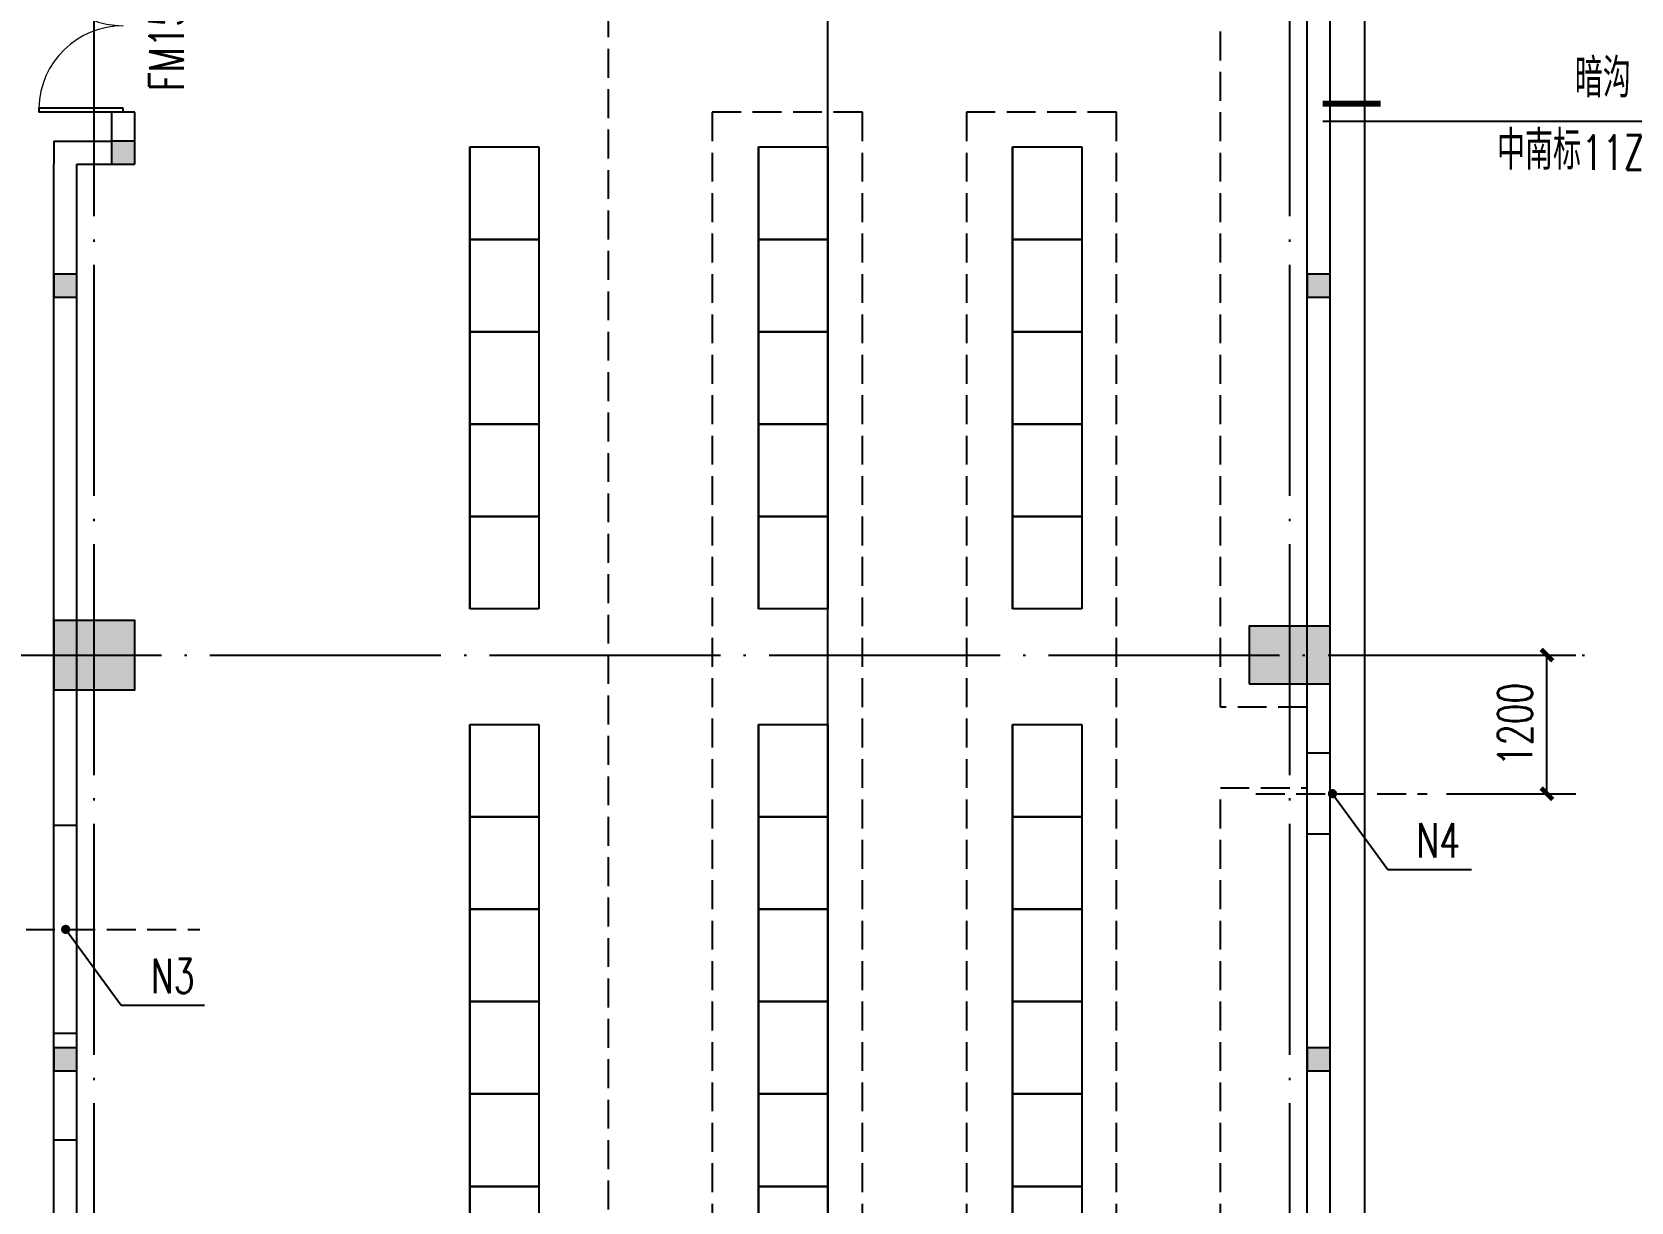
# Model space of a CAD drawing. Extents: x -59142 to 322364, y -122476 to 91021.
# Drawn here: x -21224 to -7380, y 49136 to 59268 of the extents above; entities that cross this region are included whole.
import ezdxf

# ---------------------------------------------------------------- set-up
doc = ezdxf.new("R2010")
doc.units = 0
doc.header["$LTSCALE"] = 1000
doc.header["$MEASUREMENT"] = 0
doc.linetypes.add('DASH', pattern=[0.35, 0.25, -0.1])
doc.linetypes.add('DOTE', pattern=[2.42, 2, -0.2, 0.02, -0.2])
for name, color, linetype in [('COLUMN', 255, 'Continuous'), ('DIM_IDEN', 3, 'Continuous'), ('DIM_SYMB', 3, 'Continuous'), ('DOTE', 1, 'DOTE'), ('EQUIPMENT', 171, 'Continuous'), ('GROUND', 204, 'Continuous'), ('HOLE', 6, 'Continuous'), ('PUB_HATCH', 255, 'Continuous'), ('PUB_TEXT', 7, 'Continuous'), ('WALL', 255, 'Continuous'), ('WINDOW', 4, 'Continuous'), ('WINDOW_TEXT', 7, 'Continuous')]:
    doc.layers.add(name, color=color, linetype=linetype)
doc.styles.add('_TCH_DIM', font='SIMPLEX', dxfattribs={"bigfont": 'GBCBIG'})
doc.styles.add('_TCH_DIM_T3', font='SIMPLEX', dxfattribs={"width": 0.705882, "bigfont": 'GBCBIG'})
doc.styles.add('_TCH_WINDOW', font='SIMPLEX', dxfattribs={"bigfont": 'GBCBIG'})
doc.styles.get("Standard").update_dxf_attribs({"font": 'gbenor.shx', "bigfont": 'gbcbig.shx'})
doc.dimstyles.new('_TCH_ARCH&&100', dxfattribs={"dimtxt": 297.5, "dimasz": 100, "dimexe": 250, "dimexo": 300, "dimgap": 126.25, "dimtad": 1, "dimdec": 0, "dimzin": 0, "dimdsep": 46, "dimtxsty": '_TCH_DIM_T3', "dimblk": 'ARCHTICK', "dimcen": 0.09, "dimazin": 2, "dimtfac": 1, "dimtdec": 0, "dimtix": 1, "dimtmove": 2, "dimatfit": 3, "dimfxl": 1, "dimtolj": 1, "dimtzin": 0, "dimarcsym": 0})
doc.dimstyles.get("Standard").update_dxf_attribs({"dimscale": 100, "dimtxt": 3.5, "dimasz": 1, "dimexe": 2.5, "dimexo": 3, "dimgap": 1.5, "dimtad": 1, "dimdec": 0, "dimzin": 0, "dimdsep": 46, "dimtxsty": 'Standard', "dimblk": 'ARCHTICK', "dimcen": 0.09, "dimadec": 0, "dimazin": 0, "dimtfac": 1, "dimtdec": 0, "dimtix": 1, "dimtmove": 2, "dimatfit": 3, "dimfxl": 1, "dimtolj": 1, "dimtzin": 0, "dimarcsym": 0})

# ---------------------------------------------------------------- blocks, each defined once
blk = doc.blocks.new('_FZH')
blk.add_lwpolyline([(-0.5, -0.5), (0.5, -0.5), (0.5, 0.5), (-0.5, 0.5)], close=True)
at = {"layer": 'PUB_HATCH'}
blk.add_solid([(-0.5, -0.5), (0.5, -0.5), (-0.5, 0.5), (0.5, 0.5)], dxfattribs=at)
blk = doc.blocks.new('A$C78DD753C')
at = {"layer": 'COLUMN'}
for p, xscale, yscale, zscale, rotation in [((12750, -27500), 700.0000000001892, 599.9984741202788, 599.9984741202788, 3.632825922247011e-11), ((23100, -27500), 699.9999999997672, 499.9999999998399, 499.9999999998399, 3.811489492195883e-11)]:
    blk.add_blockref('_FZH', p, dxfattribs=dict(at, xscale=xscale, yscale=yscale, zscale=zscale, rotation=rotation))
blk = doc.blocks.new('A$C42A87479')
at = {"layer": 'EQUIPMENT', "color": 251, "linetype": 'DASH'}
for points in [[(22500, -34950), (22500, -28650), (23250, -28650), (23250, -27950), (22500, -27950), (22500, -21900), (17200, -21900), (17200, -45902)], [(19400, -22800), (18100, -22800), (18100, -34950), (19400, -34950), (19400, -22800)]]:
    blk.add_lwpolyline(points, dxfattribs=at)
blk.add_lwpolyline([(21600, -22800), (20300, -22800), (20300, -34950), (21600, -34950)], close=True, dxfattribs=at)
blk = doc.blocks.new('A$C75F42011')
at = {"layer": 'EQUIPMENT'}
for p, q in [((-7100, 24200), (-7100, 24400)), ((-7100, 24400), (-7100, 20400)), ((-7100, 24400), (-6500, 24400)), ((-7100, 23600), (-7100, 24400)), ((-6500, 24400), (-6500, 24200)), ((-6500, 24400), (-6500, 23600)), ((-4600, 24200), (-4600, 24400)), ((-4600, 24400), (-4600, 20400)), ((-4600, 24400), (-4000, 24400)), ((-4600, 23600), (-4600, 24400)), ((-4000, 24400), (-4000, 24200)), ((-4000, 24400), (-4000, 23600)), ((-2400, 24200), (-2400, 24400)), ((-2400, 24400), (-2400, 20400)), ((-2400, 24400), (-1800, 24400)), ((-2400, 23600), (-2400, 24400)), ((-1800, 24400), (-1800, 24200)), ((-1800, 24400), (-1800, 23600)), ((-6500, 23600), (-7100, 23600)), ((-7100, 23600), (-6500, 23600)), ((-7100, 22800), (-7100, 23600)), ((-6500, 23600), (-6500, 22800)), ((-4000, 23600), (-4600, 23600)), ((-4600, 23600), (-4000, 23600)), ((-4600, 22800), (-4600, 23600)), ((-4000, 23600), (-4000, 22800)), ((-1800, 23600), (-2400, 23600)), ((-2400, 23600), (-1800, 23600)), ((-2400, 22800), (-2400, 23600)), ((-1800, 23600), (-1800, 22800)), ((-6500, 22800), (-7100, 22800)), ((-7100, 22800), (-6500, 22800)), ((-7100, 22000), (-7100, 22800)), ((-6500, 22800), (-6500, 22000)), ((-4000, 22800), (-4600, 22800)), ((-4600, 22800), (-4000, 22800)), ((-4600, 22000), (-4600, 22800)), ((-4000, 22800), (-4000, 22000)), ((-1800, 22800), (-2400, 22800)), ((-2400, 22800), (-1800, 22800)), ((-2400, 22000), (-2400, 22800)), ((-1800, 22800), (-1800, 22000)), ((-6500, 22000), (-7100, 22000)), ((-7100, 22000), (-6500, 22000)), ((-7100, 21200), (-7100, 22000)), ((-6500, 22000), (-6500, 21200)), ((-4000, 22000), (-4600, 22000)), ((-4600, 22000), (-4000, 22000)), ((-4600, 21200), (-4600, 22000)), ((-4000, 22000), (-4000, 21200)), ((-1800, 22000), (-2400, 22000)), ((-2400, 22000), (-1800, 22000)), ((-2400, 21200), (-2400, 22000)), ((-1800, 22000), (-1800, 21200)), ((-7100, 21000), (-7100, 21800)), ((-6500, 21800), (-6500, 21000)), ((-4600, 21000), (-4600, 21800)), ((-4000, 21800), (-4000, 21000)), ((-2400, 21000), (-2400, 21800)), ((-1800, 21800), (-1800, 21000)), ((-7100, 20400), (-7100, 21200)), ((-7100, 21200), (-6500, 21200)), ((-6500, 21200), (-7100, 21200)), ((-7100, 21200), (-6500, 21200)), ((-7100, 20400), (-7100, 21200)), ((-6500, 21200), (-6500, 20400)), ((-4600, 20400), (-4600, 21200)), ((-4600, 21200), (-4000, 21200)), ((-4000, 21200), (-4600, 21200)), ((-4600, 21200), (-4000, 21200)), ((-4600, 20400), (-4600, 21200)), ((-4000, 21200), (-4000, 20400)), ((-2400, 20400), (-2400, 21200)), ((-2400, 21200), (-1800, 21200)), ((-1800, 21200), (-2400, 21200)), ((-2400, 21200), (-1800, 21200)), ((-2400, 20400), (-2400, 21200)), ((-1800, 21200), (-1800, 20400)), ((-6500, 20400), (-7100, 20400)), ((-4000, 20400), (-4600, 20400)), ((-1800, 20400), (-2400, 20400)), ((-7100, 19200), (-7100, 19400)), ((-7100, 19400), (-7100, 13800)), ((-7100, 19400), (-6500, 19400)), ((-7100, 18600), (-7100, 19400)), ((-6500, 19400), (-6500, 19200)), ((-6500, 19400), (-6500, 18600)), ((-4600, 19200), (-4600, 19400)), ((-4600, 19400), (-4600, 13800)), ((-4600, 19400), (-4000, 19400)), ((-4600, 18600), (-4600, 19400)), ((-4000, 19400), (-4000, 19200)), ((-4000, 19400), (-4000, 18600)), ((-2400, 19200), (-2400, 19400)), ((-2400, 19400), (-2400, 13800)), ((-2400, 19400), (-1800, 19400)), ((-2400, 18600), (-2400, 19400)), ((-1800, 19400), (-1800, 19200)), ((-1800, 19400), (-1800, 18600)), ((-6500, 18600), (-7100, 18600)), ((-7100, 18600), (-6500, 18600)), ((-7100, 17800), (-7100, 18600)), ((-6500, 18600), (-6500, 17800)), ((-4000, 18600), (-4600, 18600)), ((-4600, 18600), (-4000, 18600)), ((-4600, 17800), (-4600, 18600)), ((-4000, 18600), (-4000, 17800)), ((-1800, 18600), (-2400, 18600)), ((-2400, 18600), (-1800, 18600)), ((-2400, 17800), (-2400, 18600)), ((-1800, 18600), (-1800, 17800)), ((-6500, 17800), (-7100, 17800)), ((-7100, 17800), (-6500, 17800)), ((-7100, 17000), (-7100, 17800)), ((-6500, 17800), (-6500, 17000)), ((-4000, 17800), (-4600, 17800)), ((-4600, 17800), (-4000, 17800)), ((-4600, 17000), (-4600, 17800)), ((-4000, 17800), (-4000, 17000)), ((-1800, 17800), (-2400, 17800)), ((-2400, 17800), (-1800, 17800)), ((-2400, 17000), (-2400, 17800)), ((-1800, 17800), (-1800, 17000)), ((-6500, 17000), (-7100, 17000)), ((-7100, 17000), (-6500, 17000)), ((-7100, 16200), (-7100, 17000)), ((-6500, 17000), (-6500, 16200)), ((-4000, 17000), (-4600, 17000)), ((-4600, 17000), (-4000, 17000)), ((-4600, 16200), (-4600, 17000)), ((-4000, 17000), (-4000, 16200)), ((-1800, 17000), (-2400, 17000)), ((-2400, 17000), (-1800, 17000)), ((-2400, 16200), (-2400, 17000)), ((-1800, 17000), (-1800, 16200)), ((-7100, 16000), (-7100, 16800)), ((-6500, 16800), (-6500, 16000)), ((-4600, 16000), (-4600, 16800)), ((-4000, 16800), (-4000, 16000)), ((-2400, 16000), (-2400, 16800)), ((-1800, 16800), (-1800, 16000)), ((-7100, 15400), (-7100, 16200)), ((-7100, 16200), (-6500, 16200)), ((-6500, 16200), (-7100, 16200)), ((-7100, 16200), (-6500, 16200)), ((-7100, 15400), (-7100, 16200)), ((-6500, 16200), (-6500, 15400)), ((-4600, 15400), (-4600, 16200)), ((-4600, 16200), (-4000, 16200)), ((-4000, 16200), (-4600, 16200)), ((-4600, 16200), (-4000, 16200)), ((-4600, 15400), (-4600, 16200)), ((-4000, 16200), (-4000, 15400)), ((-2400, 15400), (-2400, 16200)), ((-2400, 16200), (-1800, 16200)), ((-1800, 16200), (-2400, 16200)), ((-2400, 16200), (-1800, 16200)), ((-2400, 15400), (-2400, 16200)), ((-1800, 16200), (-1800, 15400)), ((-7100, 14600), (-7100, 15400)), ((-7100, 15400), (-6500, 15400)), ((-7100, 15400), (-6500, 15400)), ((-7100, 14600), (-7100, 15400)), ((-6500, 15400), (-7100, 15400)), ((-6500, 15400), (-6500, 14600)), ((-4600, 14600), (-4600, 15400)), ((-4600, 15400), (-4000, 15400)), ((-4600, 15400), (-4000, 15400)), ((-4600, 14600), (-4600, 15400)), ((-4000, 15400), (-4600, 15400)), ((-4000, 15400), (-4000, 14600)), ((-2400, 14600), (-2400, 15400)), ((-2400, 15400), (-1800, 15400)), ((-2400, 15400), (-1800, 15400)), ((-2400, 14600), (-2400, 15400)), ((-1800, 15400), (-2400, 15400)), ((-1800, 15400), (-1800, 14600))]:
    blk.add_line(p, q, dxfattribs=at)
blk = doc.blocks.new('_ArchTick')
at = {"color": 0, "linetype": 'ByBlock', "const_width": 0.4}
blk.add_lwpolyline([(-0.5, -0.5), (0.5, 0.5)], dxfattribs=at)
blk = doc.blocks.new('*D429')
at = {"layer": 'Defpoints', "color": 0, "transparency": 16777216}
for p in [(-9277, 53872), (-8108, 53872), (-9277, 52672)]:
    blk.add_point(p, dxfattribs=at)
at = {"layer": 'HOLE', "color": 0, "lineweight": -2, "transparency": 16777216}
for p, q in [((-8977, 53872), (-7858, 53872)), ((-8108, 52672), (-8108, 53872)), ((-8977, 52672), (-7858, 52672))]:
    blk.add_line(p, q, dxfattribs=at)
at = {"layer": 'HOLE', "color": 0, "lineweight": -2, "transparency": 16777216, "xscale": 100, "yscale": 100, "zscale": 100}
for p, rotation in [((-8108, 53872), 90), ((-8108, 52672), 270)]:
    blk.add_blockref('_ArchTick', p, dxfattribs=dict(at, rotation=rotation))
at = {"layer": 'HOLE', "color": 0, "transparency": 16777216, "insert": (-8383, 53272), "char_height": 297.5, "attachment_point": 5, "rotation": 90, "style": '_TCH_DIM_T3'}
blk.add_mtext('\\A1;1200', dxfattribs=at)
blk = doc.blocks.new('$DorLib2D$00000002')
for p, q in [((-0.5, 0), (-0.5, 0.4875)), ((-0.475, 0.4875), (-0.5, 0.4875)), ((-0.475, 0), (-0.475, 0.4875)), ((0.475, 0), (0.475, 0.4875)), ((0.475, 0.4875), (0.5, 0.4875)), ((0.5, 0), (0.5, 0.4875)), ((-0.5, 0), (-0.475, 0)), ((0.5, 0), (0.475, 0))]:
    blk.add_line(p, q)
at = {"lineweight": 13}
for centre, start, end in [((-0.4875, 0), 0, 88.53072), ((0.4875, 0), 91.46928, 180)]:
    blk.add_arc(centre, 0.4875, start, end, dxfattribs=at)
blk = doc.blocks.new('*D1609')
at = {"color": 0, "lineweight": -2, "transparency": 16777216}
for p, q in [((-14334, 26922), (-14334, 81872)), ((-9984, 26922), (-9984, 81872)), ((-14334, 81622), (-9984, 81622))]:
    blk.add_line(p, q, dxfattribs=at)
at = {"layer": 'Defpoints', "color": 0, "transparency": 16777216}
for p in [(-9984, 81622), (-14334, 26622), (-9984, 26622)]:
    blk.add_point(p, dxfattribs=at)
at = {"color": 0, "lineweight": -2, "transparency": 16777216, "xscale": 100, "yscale": 100, "zscale": 100, "rotation": 180}
blk.add_blockref('_ArchTick', (-14334, 81622), dxfattribs=at)
at = {"color": 0, "lineweight": -2, "transparency": 16777216, "xscale": 100, "yscale": 100, "zscale": 100}
blk.add_blockref('_ArchTick', (-9984, 81622), dxfattribs=at)
at = {"color": 0, "transparency": 16777216, "insert": (-12159, 81947), "char_height": 350, "attachment_point": 5}
blk.add_mtext('\\A1;4350', dxfattribs=at)
blk = doc.blocks.new('*D1610')
at = {"color": 0, "lineweight": -2, "transparency": 16777216}
for p, q in [((-9684, 81622), (-2279, 81622)), ((-2529, 26622), (-2529, 81622)), ((-9684, 26622), (-2279, 26622))]:
    blk.add_line(p, q, dxfattribs=at)
at = {"layer": 'Defpoints', "color": 0, "transparency": 16777216}
for p in [(-9984, 81622), (-2529, 81622), (-9984, 26622)]:
    blk.add_point(p, dxfattribs=at)
at = {"color": 0, "lineweight": -2, "transparency": 16777216, "xscale": 100, "yscale": 100, "zscale": 100}
for p, rotation in [((-2529, 81622), 90), ((-2529, 26622), 270)]:
    blk.add_blockref('_ArchTick', p, dxfattribs=dict(at, rotation=rotation))
at = {"color": 0, "transparency": 16777216, "insert": (-2854, 54122), "char_height": 350, "attachment_point": 5, "rotation": 90}
blk.add_mtext('\\A1;55000', dxfattribs=at)
blk = doc.blocks.new('*D1611')
at = {"color": 0, "lineweight": -2, "transparency": 16777216}
for p, q in [((-9884, 81422), (-993, 81422)), ((-1243, 26822), (-1243, 81422)), ((-9884, 26822), (-993, 26822))]:
    blk.add_line(p, q, dxfattribs=at)
at = {"layer": 'Defpoints', "color": 0, "transparency": 16777216}
for p in [(-10184, 81422), (-1243, 81422), (-10184, 26822)]:
    blk.add_point(p, dxfattribs=at)
at = {"color": 0, "lineweight": -2, "transparency": 16777216, "xscale": 100, "yscale": 100, "zscale": 100}
for p, rotation in [((-1243, 81422), 90), ((-1243, 26822), 270)]:
    blk.add_blockref('_ArchTick', p, dxfattribs=dict(at, rotation=rotation))
at = {"color": 0, "transparency": 16777216, "insert": (-1568, 54122), "char_height": 350, "attachment_point": 5, "rotation": 90}
blk.add_mtext('\\A1;54600', dxfattribs=at)

msp = doc.modelspace()

# ---------------------------------------------------------------- hatches: boundary and pattern name
at = {"layer": 'PUB_HATCH'}
for points in [[(-20534.3, 58322.1), (-20534.3, 58122.1), (-20334.3, 58122.1), (-20334.3, 58322.1)], [(-21034.3, 56972.1), (-20834.3, 56972.1), (-20834.3, 57172.1), (-21034.3, 57172.1)], [(-10184.3, 56972.1), (-9984.3, 56972.1), (-9984.3, 57172.1), (-10184.3, 57172.1)], [(-21034.3, 50272.1), (-20834.3, 50272.1), (-20834.3, 50472.1), (-21034.3, 50472.1)], [(-10184.3, 50272.1), (-9984.3, 50272.1), (-9984.3, 50472.1), (-10184.3, 50472.1)]]:
    msp.add_hatch(color=256, dxfattribs=at).paths.add_polyline_path(points)

# ---------------------------------------------------------------- linework, layer by layer
at = {"layer": 'COLUMN'}
for p, q in [((-20534.3, 58322.1), (-20534.3, 58122.1)), ((-20334.3, 58322.1), (-20534.3, 58322.1)), ((-20334.3, 58122.1), (-20334.3, 58322.1)), ((-20534.3, 58122.1), (-20334.3, 58122.1)), ((-20834.3, 57172.1), (-21034.3, 57172.1)), ((-21034.3, 57172.1), (-21034.3, 56972.1)), ((-20834.3, 56972.1), (-20834.3, 57172.1)), ((-9984.3, 57172.1), (-10184.3, 57172.1)), ((-10184.3, 57172.1), (-10184.3, 56972.1)), ((-9984.3, 56972.1), (-9984.3, 57172.1)), ((-21034.3, 56972.1), (-20834.3, 56972.1)), ((-10184.3, 56972.1), (-9984.3, 56972.1)), ((-20834.3, 50472.1), (-21034.3, 50472.1)), ((-21034.3, 50472.1), (-21034.3, 50272.1)), ((-20834.3, 50272.1), (-20834.3, 50472.1)), ((-9984.3, 50472.1), (-10184.3, 50472.1)), ((-10184.3, 50472.1), (-10184.3, 50272.1)), ((-9984.3, 50272.1), (-9984.3, 50472.1)), ((-21034.3, 50272.1), (-20834.3, 50272.1)), ((-10184.3, 50272.1), (-9984.3, 50272.1))]:
    msp.add_line(p, q, dxfattribs=at)
at = {"layer": 'DIM_IDEN'}
for p, q in [((-10048.5, 58497), (-8692.5, 58497)), ((-8692.5, 58497), (-6569, 58497))]:
    msp.add_line(p, q, dxfattribs=at)
at = {"layer": 'DIM_IDEN', "const_width": 50}
msp.add_lwpolyline([(-10048.5, 58647), (-9548.5, 58647)], dxfattribs=at)
at = {"layer": 'DIM_SYMB'}
msp.add_lwpolyline([(-9829.5, 55962, 0, 0, 0), (-9829.5, 56632.5, 80, 0, 0), (-9829.5, 56932.5, 0, 0, 0)], format="xyseb", dxfattribs=at)
at = {"layer": 'DOTE'}
msp.add_line((-36622.7, 53872.1), (-7716.7, 53872.1), dxfattribs=at)
for points in [[(-20684.3, 21372.1), (-20684.3, 83205.2)], [(-10334.3, 21372.1), (-10334.3, 83205.2)]]:
    msp.add_lwpolyline(points, dxfattribs=at)
at = {"layer": 'GROUND'}
msp.add_lwpolyline([(-9684.3, 36172.1), (-9684.3, 81822.4)], dxfattribs=at)
at = {"layer": 'HOLE'}
for p, q in [((-9984.3, 53022.1), (-10184.3, 53022.1)), ((-9964.3, 52672.1), (-9484.5, 52015)), ((-20834.3, 52397.1), (-21034.3, 52397.1)), ((-9984.3, 52322.1), (-10184.3, 52322.1)), ((-9484.5, 52015), (-8762, 52015)), ((-20931.8, 51497.1), (-20452, 50840)), ((-20452, 50840), (-19729.5, 50840)), ((-20834.3, 50597.1), (-21034.3, 50597.1)), ((-20834.3, 49672.1), (-21034.3, 49672.1))]:
    msp.add_line(p, q, dxfattribs=at)
at = {"layer": 'HOLE', "linetype": 'DASH'}
for p, q in [((-10627.5, 52672.1), (-9144.5, 52672.1)), ((-23725.3, 51497.1), (-19771.5, 51497.1))]:
    msp.add_line(p, q, dxfattribs=at)
at = {"layer": 'HOLE', "const_width": 40}
for points in [[(-9976.1, 52688.2, 1), (-9952.5, 52655.9, 1)], [(-20943.6, 51513.2, 1), (-20920, 51480.9, 1)]]:
    msp.add_lwpolyline(points, format="xyb", close=True, dxfattribs=at)
at = {"layer": 'WALL'}
for p, q in [((-9984.3, 47522), (-9984.3, 59722.1)), ((-10184.3, 47582), (-10184.3, 59662.1)), ((-20334.3, 58572.1), (-20534.3, 58572.1)), ((-20534.3, 58572.1), (-20534.3, 58322.1)), ((-20334.3, 58122.1), (-20334.3, 58572.1)), ((-21034.3, 58322.1), (-20934.3, 58322.1)), ((-21034.3, 58322.1), (-21034.3, 58122.1)), ((-20934.3, 58322.1), (-20534.3, 58322.1)), ((-21034.3, 58122.1), (-21034.3, 58122.1)), ((-21034.3, 46572.1), (-21034.3, 58122.1)), ((-20834.3, 58122.1), (-20334.3, 58122.1)), ((-20834.3, 46772.1), (-20834.3, 58122.1))]:
    msp.add_line(p, q, dxfattribs=at)

# ---------------------------------------------------------------- block references
at = {"layer": 'COLUMN'}
msp.add_blockref('A$C78DD753C', (-33434.3, 81372.1), dxfattribs=at)
at = {"layer": 'EQUIPMENT'}
for name, p in [('A$C42A87479', (-33434.3, 81372.1)), ('A$C75F42011', (-10334.3, 33872.1))]:
    msp.add_blockref(name, p, dxfattribs=at)
at = {"layer": 'WINDOW'}
ref = msp.add_blockref('$DorLib2D$00000002', (-20434.3, 59322.1), dxfattribs=dict(at, xscale=1500, yscale=1500, zscale=1500, rotation=90))
ref.add_attrib('A', 'FM1524', (-19910.5, 58757.1), dxfattribs={"layer": 'WINDOW_TEXT', "height": 297.5, "rotation": 90, "style": '_TCH_WINDOW', "width": 0.705882})

# ---------------------------------------------------------------- texts
at = {"layer": 'PUB_TEXT', "style": '_TCH_DIM'}
for s, p in [('暗沟', (-7867, 58701.2)), ('中南标', (-8541.2, 58075.5))]:
    msp.add_text(s, height=337.59, dxfattribs=at).set_placement(p)
at = {"layer": 'PUB_TEXT', "style": '_TCH_DIM', "width": 0.705882}
for s, p in [('11ZJ901', (-7804, 58075.5)), ('N4', (-9237, 52120)), ('N3', (-20194.5, 50945))]:
    msp.add_text(s, height=297.5, dxfattribs=at).set_placement(p)

# ---------------------------------------------------------------- dimensions: what is measured, and where the dimension line sits
dim = msp.add_linear_dim(base=(-9984.3, 81622.1), p1=(-14334.3, 26622.1), p2=(-9984.3, 26622.1), dimstyle='Standard', override={"dimarcsym": 1})
dim.commit()
dim.dimension.update_dxf_attribs({"geometry": '*D1609', "text_midpoint": (-12159.3, 81947.1)})
for base, p1, p2, picture, middle in [((-2529, 81622.1), (-9984.3, 26622.1), (-9984.3, 81622.1), '*D1610', (-2854, 54122.1)), ((-1243, 81422.1), (-10184.3, 26822.1), (-10184.3, 81422.1), '*D1611', (-1568, 54122.1))]:
    dim = msp.add_linear_dim(base=base, p1=p1, p2=p2, angle=90, dimstyle='Standard', override={"dimarcsym": 1})
    dim.commit()
    dim.dimension.update_dxf_attribs({"geometry": picture, "text_midpoint": middle})
at = {"layer": 'HOLE'}
dim = msp.add_aligned_dim(p1=(-9277.3, 52672.1), p2=(-9277.3, 53872.1), distance=-1169.3, dimstyle='_TCH_ARCH&&100', dxfattribs=at)
dim.commit()
dim.dimension.update_dxf_attribs({"geometry": '*D429', "text_midpoint": (-8383, 53272.1)})

doc.saveas('drawing.dxf')
